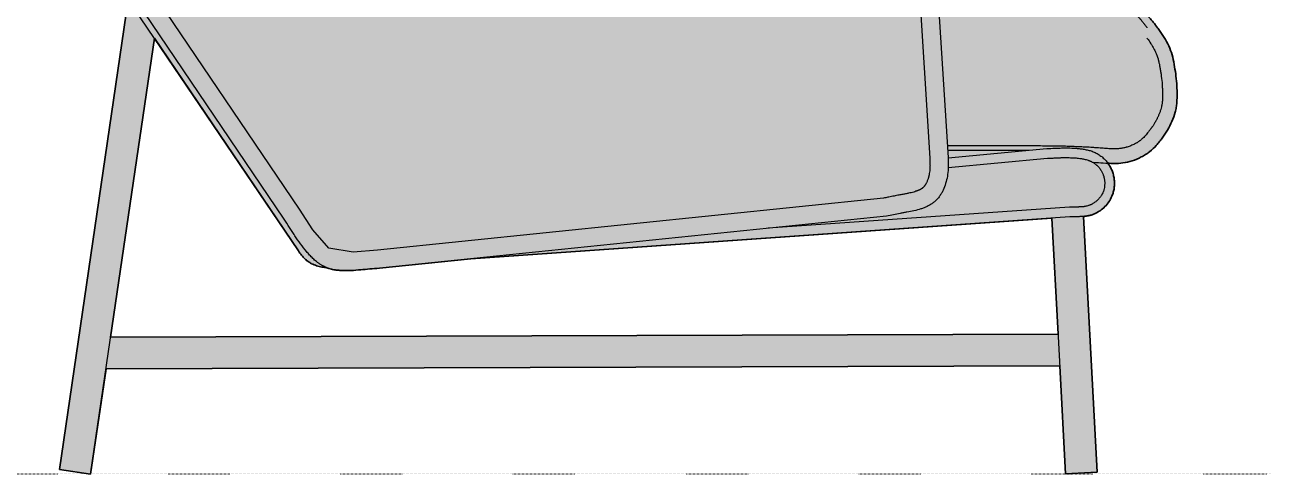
# Model space of a CAD drawing. Header units: millimetres. Extents: x 0 to 6384, y -1474 to 740.
# Drawn here: x 4526 to 5552, y 0 to 370 of the extents above; entities that cross this region are included whole.
import ezdxf

# ---------------------------------------------------------------- set-up
doc = ezdxf.new("R2010")
doc.units = ezdxf.units.MM
doc.linetypes.add('Dots', pattern=[1, 0, -1])
doc.layers.add('Blocks', color=7, linetype='Continuous')
doc.layers.add('Blocks$Fill', color=7, linetype='Continuous', true_color=0xffffff)
for name, color, linetype, lineweight, true_color in [('Blocks$Inner', 7, 'Continuous', 25, 0x007f00), ('Blocks$Outline', 7, 'Continuous', 35, 0xff3f3f), ('Groud', 7, 'Dots', 25, 0x243775)]:
    doc.layers.add(name, color=color, linetype=linetype, lineweight=lineweight, true_color=true_color)

# ---------------------------------------------------------------- blocks, each defined once
blk = doc.blocks.new('Lissoni Sofa Side')
at = {"layer": 'Blocks$Fill'}
h = blk.add_hatch(color=256, dxfattribs=at)
h.paths.add_polyline_path([(-858.3, 731.9), (-861.7, 733), (-865.1, 734.1), (-868.5, 735.1), (-872, 736), (-875.4, 736.8), (-878.9, 737.4), (-882.4, 738), (-885.9, 738.5), (-889.3, 738.9), (-892.8, 739.2), (-896.3, 739.4), (-899.8, 739.5), (-903.3, 739.5), (-905.1, 739.4), (-906.8, 739.3), (-908.6, 739.2), (-910.3, 739), (-912, 738.8), (-913.7, 738.5), (-914.6, 738.3), (-915.4, 738.2), (-916.2, 738), (-917.1, 737.8), (-917.9, 737.5), (-918.7, 737.3), (-919.4, 737), (-920.2, 736.8), (-921, 736.5), (-921.8, 736.2), (-922.5, 735.9), (-923.3, 735.5), (-924.8, 734.8), (-926.2, 734.1), (-938.6, 727.5), (-942.1, 725.6), (-943.8, 724.6), (-945.5, 723.4), (-946.4, 722.9), (-947.2, 722.3), (-948.1, 721.6), (-948.9, 721), (-949.7, 720.3), (-950.5, 719.6), (-951.3, 718.9), (-952.1, 718.1), (-952.8, 717.3), (-953.5, 716.5), (-954.2, 715.7), (-954.9, 714.9), (-955.5, 714), (-956.1, 713.1), (-956.7, 712.2), (-957.3, 711.3), (-957.9, 710.4), (-958.4, 709.4), (-958.9, 708.5), (-959.4, 707.6), (-959.8, 706.6), (-960.3, 705.7), (-960.7, 704.7), (-961.1, 703.8), (-961.5, 702.9), (-961.8, 701.9), (-962.1, 700.9), (-962.5, 700), (-962.8, 699), (-963, 698.1), (-963.3, 697.1), (-963.6, 696.1), (-964, 694.2), (-964.4, 692.3), (-964.7, 690.3), (-964.9, 688.3), (-965.1, 686.4), (-965.2, 684.4), (-965.3, 682.5), (-965.3, 680.6), (-965.2, 678.7), (-965.1, 676.8), (-964.9, 674.9), (-964.7, 673), (-964.4, 671.2), (-964.1, 669.4), (-963.7, 667.6), (-963.3, 665.8), (-962.8, 664.1), (-962.3, 662.4), (-961.3, 659), (-959, 652.3), (-951.7, 632.2), (-949.4, 625.4), (-947.3, 618.6), (-945.3, 611.8), (-943.5, 605), (-941.9, 598.2), (-940.3, 591.3), (-937.6, 577.3), (-930.3, 534.3), (-931.4, 534.3), (-943.3, 603), (-943.6, 604.1), (-943.9, 605.2), (-944.3, 606.3), (-944.7, 607.4), (-944.9, 608), (-945.1, 608.5), (-945.3, 609.1), (-945.6, 609.6), (-945.9, 610.2), (-946.1, 610.7), (-946.4, 611.2), (-946.7, 611.8), (-947, 612.3), (-947.3, 612.8), (-947.6, 613.3), (-947.9, 613.8), (-948.6, 614.8), (-949.3, 615.8), (-950, 616.6), (-950.7, 617.5), (-951.5, 618.3), (-951.8, 618.8), (-952.2, 619.2), (-952.6, 619.6), (-953, 619.9), (-953.4, 620.3), (-953.9, 620.7), (-954.3, 621.1), (-954.8, 621.4), (-955.3, 621.8), (-955.5, 622), (-955.8, 622.2), (-956, 622.3), (-956.3, 622.5), (-956.6, 622.7), (-956.9, 622.8), (-957.2, 623), (-957.4, 623.1), (-958, 623.4), (-958.6, 623.7), (-959.1, 623.9), (-959.6, 624.1), (-960, 624.2), (-960.3, 624.3), (-960.9, 624.5), (-961.5, 624.7), (-962.1, 624.8), (-962.6, 624.9), (-963.2, 625), (-963.8, 625.1), (-964.4, 625.2), (-965, 625.3), (-965.6, 625.3), (-966.2, 625.3), (-966.7, 625.3), (-967.3, 625.3), (-967.3, 625.3), (-967.4, 625.3), (-968.2, 625.3), (-968.9, 625.3), (-969.7, 625.2), (-970.8, 625.1), (-972, 625), (-974.2, 624.6), (-976.4, 624.2), (-977.5, 624), (-978.6, 623.7), (-979.6, 623.4), (-980.6, 623.2), (-981.6, 622.9), (-982.5, 622.5), (-983, 622.3), (-983.5, 622.1), (-984, 621.9), (-984.5, 621.7), (-985, 621.5), (-985.5, 621.2), (-986.1, 620.9), (-986.6, 620.6), (-986.9, 620.4), (-987.3, 620.2), (-987.5, 620), (-987.5, 620), (-987.8, 619.8), (-988.1, 619.5), (-988.4, 619.3), (-988.6, 619.2), (-988.7, 619), (-989, 618.8), (-989.1, 618.7), (-989.2, 618.6), (-989.3, 618.4), (-989.4, 618.3), (-989.6, 618.2), (-989.7, 618), (-989.8, 617.9), (-989.9, 617.8), (-990, 617.6), (-990.1, 617.5), (-990.2, 617.4), (-990.3, 617.2), (-990.3, 617.1), (-990.4, 616.9), (-990.5, 616.8), (-990.6, 616.6), (-990.7, 616.4), (-990.7, 616.3), (-990.8, 616.1), (-990.9, 616), (-990.9, 615.8), (-991, 615.6), (-991.1, 615.3), (-991.2, 615), (-991.3, 614.6), (-991.4, 614.3), (-991.5, 613.9), (-991.5, 613.6), (-991.6, 613.2), (-991.6, 612.9), (-991.7, 612.5), (-991.7, 612.2), (-991.7, 611.5), (-991.7, 610.8), (-991.8, 610.1), (-991.7, 608.8), (-991.3, 600.4), (-990.8, 592.8), (-964.5, 448.5), (-963.3, 443.4), (-962, 438.4), (-960.6, 433.4), (-959, 428.5), (-957.4, 423.6), (-956.5, 421.2), (-955.5, 418.8), (-954.5, 416.4), (-953.5, 414), (-951.3, 409.3), (-949, 404.7), (-946.6, 400.2), (-944.1, 395.6), (-941.4, 391.1), (-941.1, 390.6), (-997.7, 3.6), (-972, -0.2), (-959.3, 86.6), (-173.9, 89), (-169.2, 0), (-143.2, 1.4), (-154.5, 211.9), (-153.5, 212), (-152.8, 212.1), (-152.1, 212.2), (-151.4, 212.3), (-150.7, 212.5), (-150, 212.6), (-149.4, 212.8), (-148.7, 213), (-148.1, 213.2), (-147.4, 213.4), (-146.8, 213.6), (-146.1, 213.9), (-145.5, 214.1), (-144.9, 214.4), (-144.3, 214.7), (-143.7, 215), (-143.1, 215.3), (-142.5, 215.6), (-142, 216), (-141.4, 216.3), (-140.8, 216.7), (-140.3, 217.1), (-139.8, 217.5), (-139.2, 217.9), (-138.7, 218.3), (-138.2, 218.8), (-137.7, 219.2), (-137.2, 219.7), (-136.8, 220.1), (-136.3, 220.6), (-135.9, 221.1), (-135.5, 221.6), (-135.1, 222), (-134.7, 222.5), (-134.3, 223.1), (-133.9, 223.6), (-133.6, 224.1), (-133.2, 224.6), (-132.9, 225.2), (-132.5, 225.7), (-132.2, 226.3), (-131.9, 226.8), (-131.6, 227.4), (-131.4, 228), (-131.1, 228.6), (-130.8, 229.4), (-130.5, 230.2), (-130.2, 231.1), (-130, 231.5), (-129.9, 231.9), (-129.8, 232.3), (-129.7, 232.8), (-129.5, 233.6), (-129.4, 234.5), (-129.2, 235.3), (-129.1, 236.2), (-129, 237), (-129, 237.9), (-129, 238.7), (-129, 239.6), (-129, 240.4), (-129, 241.3), (-129.1, 242.1), (-129.2, 242.9), (-129.3, 243.8), (-129.5, 244.6), (-129.7, 245.5), (-129.9, 246.4), (-130.1, 247.2), (-130.4, 248), (-130.7, 248.9), (-131, 249.7), (-131.3, 250.5), (-131.7, 251.3), (-132.1, 252), (-132.5, 252.8), (-132.9, 253.5), (-133.3, 254.2), (-133.8, 254.9), (-134.4, 255.8), (-132, 255.7), (-129.6, 255.6), (-127.6, 255.6), (-125.7, 255.7), (-124.7, 255.8), (-123.8, 255.8), (-122.9, 255.9), (-121.9, 256.1), (-121, 256.2), (-120.1, 256.4), (-119.2, 256.5), (-118.3, 256.7), (-117.3, 257), (-116.4, 257.2), (-115.5, 257.5), (-114.5, 257.8), (-113.6, 258.1), (-112.6, 258.4), (-111.6, 258.8), (-110.7, 259.2), (-109.7, 259.6), (-108.8, 260), (-107.8, 260.5), (-106.9, 260.9), (-105.9, 261.4), (-105, 261.9), (-104.1, 262.4), (-103.3, 263), (-102.4, 263.5), (-101.6, 264.1), (-100.8, 264.7), (-100.1, 265.3), (-99.3, 265.9), (-98.6, 266.5), (-97.9, 267.2), (-97.2, 267.8), (-96.5, 268.5), (-95.8, 269.2), (-94.5, 270.5), (-93.3, 272), (-92.1, 273.5), (-90.9, 275), (-89.7, 276.5), (-88.5, 278.1), (-87.4, 279.7), (-86.3, 281.4), (-85.3, 283.1), (-84.3, 284.8), (-83.3, 286.6), (-82.5, 288.4), (-81.6, 290.2), (-80.9, 292.1), (-80.2, 294), (-79.8, 294.9), (-79.5, 295.9), (-79.2, 296.9), (-79, 297.8), (-78.7, 298.8), (-78.5, 299.8), (-78.3, 300.8), (-78.1, 301.7), (-78, 302.7), (-77.8, 303.7), (-77.7, 304.7), (-77.6, 305.7), (-77.5, 307.7), (-77.4, 309.7), (-77.4, 311.7), (-77.4, 313.6), (-77.5, 317.6), (-77.7, 321.5), (-78.1, 325.4), (-78.5, 329.4), (-79.1, 333.3), (-79.8, 337.2), (-80.5, 341.1), (-81, 343), (-81.2, 344), (-81.5, 344.9), (-81.8, 345.9), (-82.1, 346.8), (-82.4, 347.8), (-82.7, 348.7), (-83.1, 349.6), (-83.4, 350.5), (-83.8, 351.5), (-84.2, 352.4), (-84.6, 353.3), (-85.1, 354.2), (-86, 355.9), (-87, 357.7), (-88, 359.4), (-89.1, 361.1), (-90.2, 362.7), (-92.5, 366), (-94.5, 368.7), (-96.6, 371.4), (-97.6, 372.7), (-98.7, 374), (-99.9, 375.3), (-101, 376.5), (-102.3, 377.7), (-103.5, 378.8), (-104.8, 379.9), (-106.1, 381), (-107.4, 382.1), (-108.8, 383.1), (-110.2, 384.1), (-111.6, 385), (-113, 386), (-114.4, 386.9), (-117.3, 388.6), (-120.2, 390.3), (-123.2, 391.9), (-126.3, 393.3), (-129.4, 394.7), (-132.5, 396), (-135.7, 397.2), (-138.8, 398.3), (-142.1, 399.3), (-145.3, 400.2), (-148.6, 401), (-151.9, 401.8), (-155.2, 402.5), (-158.5, 403.1), (-161.9, 403.6), (-165.2, 404), (-168.6, 404.3), (-172, 404.6), (-175.4, 404.8), (-182.2, 405), (-188.9, 405.1), (-202.4, 404.9), (-209.1, 404.7), (-215.9, 404.4), (-222.6, 403.9), (-229.4, 403.2), (-236.1, 402.4), (-274.6, 396.5), (-280.2, 484.3), (-280.4, 487.2), (-280.6, 490.1), (-280.9, 492.9), (-281.3, 495.8), (-281.8, 498.6), (-282.4, 501.5), (-282.7, 502.9), (-283, 504.3), (-283.4, 505.7), (-283.8, 507.1), (-284.3, 508.5), (-284.7, 509.8), (-285.2, 511.2), (-285.8, 512.6), (-286.4, 513.9), (-287, 515.2), (-287.4, 515.9), (-287.7, 516.5), (-288.1, 517.2), (-288.5, 517.8), (-288.8, 518.4), (-289.2, 519), (-289.6, 519.6), (-290, 520.2), (-290.4, 520.8), (-290.9, 521.3), (-291.3, 521.9), (-291.8, 522.4), (-292.2, 522.9), (-292.7, 523.5), (-293.2, 524), (-293.8, 524.5), (-294.3, 525.1), (-294.9, 525.6), (-295.5, 526.1), (-296.2, 526.6), (-296.8, 527.1), (-297.5, 527.6), (-298.1, 528), (-298.8, 528.4), (-299.4, 528.8), (-300.1, 529.2), (-300.8, 529.6), (-301.4, 530), (-302.1, 530.3), (-302.8, 530.6), (-303.5, 530.9), (-304.2, 531.2), (-304.9, 531.5), (-305.6, 531.8), (-306.3, 532), (-307, 532.3), (-308.5, 532.7), (-309.9, 533.1), (-311.3, 533.4), (-312.7, 533.7), (-314.1, 534), (-315.5, 534.2), (-318.3, 534.6), (-321.1, 534.9), (-323.9, 535.2), (-329.4, 535.6), (-335.1, 535.8), (-338, 535.8), (-341.1, 535.8), (-731.5, 534.8), (-743.2, 566.1), (-763.8, 616.5), (-769.2, 629.2), (-772.1, 635.5), (-775.1, 641.9), (-778.3, 648.2), (-781.7, 654.4), (-785.2, 660.5), (-788.9, 666.3), (-792.8, 672), (-796.8, 677.5), (-800.8, 682.8), (-804.9, 687.8), (-817.6, 703.3), (-819.9, 705.9), (-821, 707.2), (-822.3, 708.5), (-823.5, 709.7), (-824.8, 710.9), (-826.1, 712.1), (-827.4, 713.3), (-830.2, 715.5), (-833, 717.8), (-835.8, 719.9), (-838.7, 722), (-840.2, 723.1), (-841.7, 724), (-843.3, 725), (-844.9, 725.9), (-846.5, 726.8), (-848.1, 727.6), (-849.7, 728.4), (-851.4, 729.1), (-853.1, 729.9), (-854.8, 730.6)], flags=0)
h.paths.add_polyline_path([(-180.4, 210.5), (-175.3, 115), (-955.5, 112.6), (-919.5, 358.7), (-800.9, 183.6), (-800.3, 182.7), (-799.6, 181.7), (-799, 180.8), (-798.3, 180), (-797.6, 179.2), (-796.9, 178.4), (-796.1, 177.6), (-795.7, 177.3), (-795.3, 176.9), (-794.9, 176.5), (-794.5, 176.2), (-794.1, 175.8), (-793.7, 175.5), (-793.3, 175.1), (-792.8, 174.8), (-792.4, 174.5), (-791.9, 174.2), (-791.4, 173.9), (-791, 173.6), (-790.5, 173.3), (-790, 173.1), (-789.4, 172.8), (-788.9, 172.6), (-788.4, 172.3), (-787.9, 172.1), (-787.4, 171.9), (-786.9, 171.7), (-785.9, 171.4), (-784.8, 171.1), (-783.8, 170.8), (-782.7, 170.5), (-781.6, 170.3), (-780.4, 170.1), (-779.3, 169.9), (-778.3, 169.8), (-777.4, 169.7), (-776.5, 169.4), (-775.7, 169.1), (-774.7, 168.8), (-773.7, 168.6), (-772.7, 168.3), (-771.7, 168.1), (-770.7, 167.9), (-769.7, 167.8), (-768.7, 167.7), (-767.7, 167.6), (-766.7, 167.5), (-765.7, 167.4), (-763.7, 167.4), (-761.7, 167.4), (-759.6, 167.4), (-757.5, 167.5), (-753.5, 167.7), (-734.2, 169.4), (-659, 177.1)], flags=0)
at = {"layer": 'Blocks$Inner'}
for p, q in [((-266, 252.2), (-184.2, 259.9)), ((-166.1, 219.5), (-414.1, 202.2)), ((-955.5, 112.6), (-175.3, 115)), ((-173.9, 89), (-959.3, 86.6))]:
    blk.add_line(p, q, dxfattribs=at)
for points in [[(-941.5, 519.3), (-340.9, 520.8), (-329.2, 520.5), (-317.5, 519.4), (-306.4, 515.5), (-299.4, 506.3), (-296.4, 495), (-295.1, 483.4), (-281, 259.9)], [(-735.7, 184.3), (-755.9, 182.6), (-775.9, 185.9), (-789, 201), (-799.9, 217.9), (-928.1, 407.5), (-940, 429.2), (-947.8, 452.7), (-952.1, 477.1), (-956.3, 501.5)], [(-280.2, 484.3), (-266, 260.6)], [(-941.1, 390.6), (-997.7, 3.6), (-972, -0.2), (-919.5, 358.7)], [(-800.9, 183.6), (-941.4, 391.1)], [(-812.5, 209.8), (-940.5, 399.1)], [(-266, 260.2), (-184.6, 267.9)], [(-319, 227), (-735.7, 184.3)], [(-316.7, 212.2), (-734.2, 169.4)], [(-165.8, 211.5), (-659, 177.1)], [(-180.4, 210.5), (-169.2, 0), (-143.2, 1.4), (-154.5, 211.9)]]:
    blk.add_lwpolyline(points, dxfattribs=at)
for points, knots in [([(-92.5, 366), (-93.1, 366.9), (-94.5, 368.7), (-96.6, 371.4), (-98.7, 374), (-101.8, 377.3), (-106, 381.1), (-113.3, 386.4), (-123.1, 392.1), (-139.7, 399.2), (-157.3, 403.4), (-175.4, 405), (-189, 405.1), (-202.4, 405), (-215.8, 404.5), (-229.4, 403.4), (-242.9, 401.6), (-256.2, 399.4), (-266.9, 397.6), (-273.3, 396.7), (-275.1, 396.4)], [1, 1, 1, 1, 1.0044643, 1.0089286, 1.0133929, 1.0178571, 1.0267857, 1.0357143, 1.0535714, 1.0714286, 1.1071429, 1.125, 1.1428571, 1.1607143, 1.1785714, 1.1964286, 1.2142857, 1.2321429, 1.25, 1.2575012, 1.2575012, 1.2575012, 1.2575012]), ([(-274.4, 392.9), (-273.8, 392.9), (-272.6, 393.1), (-270, 393.5), (-267.3, 393.9), (-264.7, 394.3), (-262, 394.7), (-258.8, 395.3), (-253.5, 396.1), (-248.3, 397), (-242.9, 397.8), (-238.9, 398.4), (-234.9, 398.9), (-230.9, 399.5), (-227.5, 399.8), (-224.9, 400.1), (-222.8, 400.3), (-220.7, 400.5), (-217.8, 400.7), (-212.7, 401), (-205.3, 401.3), (-198.7, 401.4), (-194.4, 401.5), (-191.6, 401.5), (-188.2, 401.5), (-184.1, 401.5), (-180.2, 401.4), (-176.3, 401.3), (-173.1, 401.1), (-170.4, 400.9), (-168.3, 400.7), (-166.3, 400.5), (-161.8, 399.9), (-155, 398.8), (-147.6, 396.9), (-142, 395.1), (-138, 393.7), (-134, 392.1), (-130.2, 390.4), (-126.6, 388.6), (-122.1, 386.1), (-118.3, 383.6), (-115.3, 381.4), (-114, 380.4), (-112.7, 379.3), (-111.5, 378.3), (-110.4, 377.3), (-109.5, 376.5), (-108.9, 375.8), (-108.5, 375.4), (-108.1, 375), (-107.4, 374.2), (-106.4, 372.9), (-105.3, 371.5), (-104.6, 370.5), (-104.1, 369.9), (-103.7, 369.4), (-103.2, 368.7), (-102.7, 368.1), (-102.3, 367.6), (-102.2, 367.3)], [-183.08366, -183.08366, -183.08366, -183.08366, -181.379729, -179.354247, -175.315312, -173.295844, -171.276376, -167.295277, -163.314178, -155.35198, -151.28047, -147.208961, -143.137451, -139.065942, -135.062659, -133.061018, -131.059377, -128.881772, -126.704166, -122.348955, -113.469424, -104.589894, -102.501453, -100.413012, -96.236129, -92.279132, -88.322136, -84.45772, -80.593305, -78.519236, -76.445166, -74.371097, -72.297027, -63.016145, -53.735263, -49.471845, -45.208426, -40.945007, -36.681588, -32.760934, -28.840281, -20.998973, -19.32189, -17.644807, -15.967723, -14.29064, -12.892165, -11.493689, -10.830054, -10.166419, -9.676588, -9.186757, -6.955333, -4.72391, -3.989056, -3.254202, -2.519348, -1.784494, -0.892247, 0, 0, 0, 0]), ([(-146, 256.6), (-143.5, 256.4), (-138, 256), (-129.4, 255.5), (-121.9, 255.8), (-114.6, 257.5), (-108, 260.2), (-103.2, 262.9), (-98.9, 266), (-95.3, 269.5), (-92, 273.4), (-88.9, 277.5), (-85.1, 283), (-81.5, 290.2), (-79.2, 296.5), (-78, 301.7), (-77.4, 307), (-77.3, 313.7), (-77.6, 321.5), (-78.5, 329.4), (-79.7, 337.2), (-81.3, 345), (-84.1, 352.5), (-87.9, 359.5), (-90.9, 363.8), (-92.5, 366)], [0.792581, 0.792581, 0.792581, 0.792581, 0.8020833, 0.8125, 0.8229167, 0.8333333, 0.84375, 0.8489583, 0.8541667, 0.8645833, 0.8697917, 0.875, 0.8854167, 0.8958333, 0.90625, 0.9114583, 0.9166667, 0.9270833, 0.9375, 0.9479167, 0.9583333, 0.96875, 0.9791667, 0.9895833, 1, 1, 1, 1]), ([(-102.2, 358.9), (-101, 357.3), (-99.7, 355.4), (-98.2, 353), (-97.5, 351.8), (-96.8, 350.6), (-95.9, 348.9), (-94.8, 346.7), (-94, 344.7), (-93.6, 343.4), (-93.4, 342.8), (-93.2, 342.2), (-93, 341.6), (-92.9, 341), (-92.7, 340.4), (-92.6, 339.8), (-92.4, 339), (-92.1, 337.9), (-91.9, 336.6), (-91.6, 335.2), (-91.4, 333.8), (-91.1, 332.2), (-90.8, 330.1), (-90.2, 326.2), (-89.7, 321.8), (-89.5, 317.3), (-89.4, 314.8), (-89.4, 313.1), (-89.4, 312.3), (-89.4, 311.5), (-89.4, 310.4), (-89.4, 309.1), (-89.5, 307.9), (-89.5, 306.9), (-89.6, 306.2), (-89.7, 305.5), (-89.8, 304.6), (-89.9, 303.8), (-90.1, 302.9), (-90.3, 301.7), (-90.8, 300), (-91.5, 298), (-92.1, 296.4), (-92.5, 295.3), (-93, 294.3), (-93.4, 293.3), (-93.9, 292.4), (-94.3, 291.5), (-94.8, 290.6), (-95.3, 289.7), (-95.9, 288.7), (-96.6, 287.6), (-97.2, 286.6), (-97.8, 285.8), (-98.3, 285.1), (-98.7, 284.5), (-99.1, 284), (-99.5, 283.4), (-100, 282.8), (-100.5, 282.1), (-101.1, 281.4), (-101.9, 280.4), (-102.9, 279.2), (-104.2, 277.7), (-105.3, 276.6), (-106.2, 275.8), (-106.9, 275.2), (-107.6, 274.6), (-108.3, 274.1), (-109, 273.6), (-109.6, 273.1), (-110.3, 272.7), (-111.2, 272.2), (-112.9, 271.3), (-114.8, 270.4), (-116.9, 269.6), (-118.1, 269.2), (-119.2, 268.9), (-120.1, 268.6), (-121.3, 268.3), (-122.8, 268.1), (-124.2, 267.9), (-125.7, 267.7), (-127.3, 267.6), (-129.1, 267.6), (-131.2, 267.6), (-133.5, 267.7), (-135.9, 267.9), (-138.3, 268.1), (-140.8, 268.2), (-142.9, 268.4), (-144.6, 268.5), (-146.3, 268.7), (-148.4, 268.8), (-151.7, 269), (-155.8, 269.2), (-160.1, 269.4), (-163.6, 269.5), (-166.4, 269.6), (-169.2, 269.7), (-175.4, 269.8), (-182.8, 269.9), (-191.4, 270), (-198.1, 270), (-205.2, 270), (-215, 270), (-224.9, 270), (-235, 270), (-242.8, 270), (-250.7, 270), (-258.5, 270), (-263.9, 270), (-266.6, 270), (-266.8, 270)], [-726.68162, -726.68162, -726.68162, -726.68162, -720.922317, -719.572778, -718.223239, -716.785262, -715.347286, -712.455026, -709.562767, -708.880572, -708.198377, -707.590266, -706.982154, -706.375703, -705.769253, -705.162802, -704.556352, -703.191522, -701.826692, -700.461863, -699.097033, -697.447519, -695.798005, -692.498976, -685.77591, -682.414377, -679.052844, -678.230881, -677.408917, -676.586953, -675.764989, -674.242331, -672.719674, -672.014324, -671.308974, -670.603624, -669.898274, -668.635091, -668.003499, -667.371908, -664.93018, -662.488453, -661.183589, -659.878725, -658.840033, -657.801341, -656.785097, -655.768853, -654.752609, -653.736365, -652.516763, -651.297161, -650.077559, -648.857957, -648.195468, -647.532979, -646.87049, -646.208, -645.338341, -644.468681, -643.599021, -642.729361, -640.712812, -638.696263, -636.858779, -635.940038, -635.021296, -634.172001, -633.322705, -632.47341, -631.624115, -630.842624, -630.061132, -628.49815, -625.232157, -623.59916, -621.966164, -621.201532, -620.4369, -618.907636, -617.490301, -616.072966, -614.562132, -613.051297, -611.111648, -609.172, -606.739396, -604.306793, -601.87419, -599.441586, -596.868523, -595.581991, -594.295459, -591.768257, -589.241055, -584.336428, -579.431801, -576.603205, -573.774608, -570.946012, -568.117415, -555.215844, -548.765058, -542.314272, -534.98143, -527.648589, -512.982905, -505.154697, -497.326488, -489.498279, -481.67007, -473.809286, -473.391391, -473.391391, -473.391391, -473.391391]), ([(-184.6, 267.9), (-182.5, 267.9), (-179.2, 268.1), (-174.4, 268.3), (-169.7, 268.4), (-165.1, 268.4), (-160.5, 268.1), (-157.2, 267.8), (-153.9, 267.3), (-150.6, 266.6), (-147.3, 265.7), (-143.9, 264.2), (-140.8, 262.3), (-138.1, 260.1), (-135.8, 257.7), (-133.7, 255), (-132, 252.1), (-130.6, 248.9), (-129.6, 245.5), (-129, 242.1), (-128.9, 238.7), (-129.1, 235.4), (-129.8, 231.9), (-131.2, 228), (-133.4, 224), (-136.6, 220), (-140.8, 216.5), (-144.6, 214.4), (-148, 213.1), (-150.7, 212.4), (-153, 212.1), (-155, 211.9), (-156.3, 211.8), (-157.5, 211.8), (-158.7, 211.7), (-159.7, 211.7), (-160.7, 211.7), (-161.9, 211.6), (-163.6, 211.5), (-164.9, 211.5), (-165.8, 211.5)], [1, 1, 1, 1, 1.055556, 1.083333, 1.111111, 1.166667, 1.194444, 1.222222, 1.25, 1.277778, 1.305556, 1.333333, 1.361111, 1.388889, 1.416667, 1.444444, 1.472222, 1.5, 1.527778, 1.555556, 1.583333, 1.611111, 1.638889, 1.666667, 1.708333, 1.75, 1.791667, 1.833333, 1.854167, 1.875, 1.895833, 1.90625, 1.916667, 1.927083, 1.9375, 1.947917, 1.958333, 1.96875, 1.979167, 2, 2, 2, 2]), ([(-281, 259.9), (-281, 259.6), (-281, 258.7), (-280.9, 257.5), (-280.9, 256.2), (-280.9, 255), (-280.8, 253.8), (-280.9, 252.9), (-280.9, 252.2), (-280.9, 251.7), (-280.9, 251.1), (-281, 250.1), (-281.2, 248.5), (-281.5, 246.8), (-281.7, 245.6), (-281.9, 245), (-282, 244.4), (-282.1, 243.9), (-282.3, 243.4), (-282.5, 242.8), (-283, 241.5), (-283.5, 240.2), (-284.1, 239.1), (-284.4, 238.6), (-284.7, 238.1), (-285, 237.6), (-285.3, 237.1), (-285.6, 236.8), (-285.8, 236.5), (-285.9, 236.4), (-286.1, 236.2), (-286.3, 236), (-286.5, 235.8), (-286.7, 235.6), (-287, 235.4), (-287.2, 235.2), (-287.3, 235.1), (-287.4, 235), (-287.6, 234.9), (-287.7, 234.8), (-287.9, 234.7), (-288.1, 234.6), (-288.3, 234.4), (-288.6, 234.3), (-289, 234), (-289.6, 233.8), (-290.2, 233.5), (-290.7, 233.2), (-291.2, 233.1), (-291.6, 232.9), (-292, 232.8), (-292.8, 232.5), (-294.3, 232), (-296.3, 231.5), (-298.1, 231.1), (-299.7, 230.8), (-301.1, 230.5), (-302.5, 230.3), (-304, 230), (-305.6, 229.7), (-307.4, 229.4), (-309.4, 229), (-312.2, 228.4), (-315.4, 227.8), (-317.9, 227.3), (-319, 227)], [1095.230747, 1095.230747, 1095.230747, 1095.230747, 1096.310754, 1097.726781, 1098.98246, 1100.238139, 1101.330939, 1102.423738, 1102.958917, 1103.494096, 1104.029276, 1104.564455, 1106.704313, 1108.84417, 1109.580761, 1110.317351, 1110.835105, 1111.352858, 1111.858443, 1112.364029, 1113.482772, 1115.960914, 1116.548243, 1117.135571, 1117.73045, 1118.325329, 1118.864214, 1119.403099, 1119.641716, 1119.880333, 1120.118951, 1120.357568, 1120.665783, 1120.973997, 1121.282212, 1121.590427, 1121.7466, 1121.902773, 1122.058946, 1122.215119, 1122.448112, 1122.681105, 1122.914099, 1123.147092, 1123.742526, 1124.337961, 1125.031671, 1125.725381, 1126.117601, 1126.509821, 1126.96356, 1127.417299, 1129.328113, 1131.369821, 1133.665025, 1135.002702, 1136.340378, 1137.790441, 1139.240504, 1140.921898, 1142.603292, 1144.778541, 1146.95379, 1151.166728, 1154.605335, 1154.605335, 1154.605335, 1154.605335]), ([(-266, 260.6), (-266, 259.8), (-265.9, 258.2), (-265.9, 255.7), (-265.8, 252.9), (-266, 248.6), (-266.7, 243.5), (-268.3, 237.7), (-270.1, 233.2), (-272, 229.9), (-273.5, 227.8), (-274.9, 226.2), (-276, 225), (-277.1, 224.1), (-278.2, 223.2), (-279.3, 222.3), (-280.6, 221.6), (-281.8, 220.9), (-283.5, 220), (-285.8, 219), (-289.3, 217.8), (-294, 216.6), (-298.9, 215.6), (-302.7, 215), (-306.2, 214.3), (-310.8, 213.4), (-314.7, 212.6), (-316.7, 212.2)], [3, 3, 3, 3, 3.035714, 3.071429, 3.107143, 3.142857, 3.214286, 3.285714, 3.357143, 3.392857, 3.428571, 3.446429, 3.464286, 3.482143, 3.5, 3.517857, 3.535714, 3.553571, 3.571429, 3.607143, 3.642857, 3.714286, 3.785714, 3.821429, 3.857143, 3.928571, 4, 4, 4, 4]), ([(-266.4, 266.4), (-258, 266.4), (-244.3, 266.5), (-225.4, 266.5), (-211.4, 266.5), (-202.8, 266.5), (-199.4, 266.5)], [0.63363617, 0.63363617, 0.63363617, 0.63363617, 0.66666667, 0.6875, 0.70833333, 0.72149164, 0.72149164, 0.72149164, 0.72149164]), ([(-184.2, 259.9), (-182.9, 259.9), (-180.4, 260), (-177.5, 260.2), (-175.3, 260.3), (-174.1, 260.3), (-172.8, 260.4), (-171, 260.4), (-168.8, 260.4), (-166.3, 260.4), (-163.9, 260.3), (-161.7, 260.2), (-159.6, 260), (-157.9, 259.8), (-156.6, 259.6), (-155.7, 259.5), (-154.7, 259.3), (-153.6, 259.1), (-152.2, 258.8), (-150.9, 258.4), (-149.9, 258), (-149.2, 257.7), (-148.5, 257.5), (-147.6, 257), (-146.6, 256.4), (-145.4, 255.6), (-144.4, 254.9), (-143.7, 254.3), (-142.6, 253.3), (-141.5, 252), (-140.4, 250.5), (-139.7, 249.3), (-139.1, 248.2), (-138.6, 247.1), (-138.2, 246.1), (-137.9, 245.4), (-137.7, 244.6), (-137.4, 243.6), (-137.2, 242.4), (-137, 241.1), (-137, 239.8), (-137, 238.5), (-137.1, 236.8), (-137.3, 235.2), (-137.6, 234), (-137.9, 233.1), (-138.3, 232), (-139, 230.6), (-139.7, 229.3), (-140.5, 228.1), (-141.7, 226.6), (-143, 225.2), (-144.4, 224), (-145.9, 222.9), (-147.2, 222.2), (-148.3, 221.6), (-149, 221.4), (-149.6, 221.1), (-150.5, 220.8), (-151.7, 220.5), (-152.9, 220.2), (-153.8, 220), (-154.5, 220), (-155, 219.9), (-155.3, 219.9), (-155.6, 219.9), (-156.1, 219.8), (-156.7, 219.8), (-157.5, 219.8), (-158, 219.8), (-158.6, 219.7), (-159.2, 219.7), (-159.8, 219.7), (-160.3, 219.7), (-160.7, 219.7), (-161.1, 219.7), (-161.5, 219.6), (-162.1, 219.6), (-162.7, 219.6), (-163.3, 219.6), (-164.1, 219.5), (-164.9, 219.5), (-165.6, 219.5), (-166, 219.5), (-166.1, 219.5)], [82.200651, 82.200651, 82.200651, 82.200651, 85.870352, 89.820537, 91.04328, 92.266022, 93.591628, 94.917234, 97.559622, 100.20201, 102.454293, 104.706576, 106.758309, 108.810042, 109.79442, 110.778797, 111.679135, 112.579473, 114.251368, 115.923264, 116.694499, 117.465734, 118.193572, 118.921411, 120.380126, 121.838841, 123.289322, 124.002985, 124.716648, 127.60291, 129.028483, 130.454055, 131.679843, 132.905631, 134.104215, 134.703508, 135.3028, 136.556863, 137.810927, 139.090739, 140.37055, 141.694528, 143.018505, 145.592927, 146.271522, 146.950118, 148.393311, 149.869127, 151.344943, 152.824304, 154.303666, 157.215186, 158.566919, 159.918652, 162.487109, 163.13005, 163.772991, 164.476887, 165.180783, 166.651619, 168.122455, 168.870554, 169.618654, 169.985683, 170.352712, 170.603823, 170.854934, 171.956853, 172.507812, 173.058772, 173.656662, 174.254552, 174.852442, 175.450332, 175.735708, 176.021085, 176.591839, 177.146434, 177.701028, 178.377248, 179.053468, 179.987541, 180.921613, 181.142403, 181.142403, 181.142403, 181.142403]), ([(-734.2, 169.4), (-736.9, 169.1), (-742.2, 168.7), (-749.5, 168), (-756.1, 167.5), (-761.7, 167.3), (-765.8, 167.4), (-769, 167.7), (-771.7, 168.1), (-773.7, 168.5), (-775.7, 169.1), (-777.4, 169.7), (-778.9, 170.3), (-780.5, 171.1), (-782.3, 172.1), (-784.3, 173.4), (-786.6, 175.2), (-789, 177.4), (-791.7, 180.2), (-795, 183.9), (-799.2, 189.4), (-803.1, 195), (-806, 199.5), (-808.9, 204), (-811.1, 207.4), (-812.5, 209.8)], [5, 5, 5, 5, 5.083333, 5.166667, 5.25, 5.291667, 5.333333, 5.375, 5.395833, 5.416667, 5.4375, 5.458333, 5.46875, 5.479167, 5.5, 5.520833, 5.541667, 5.583333, 5.625, 5.666667, 5.75, 5.833333, 5.875, 5.916667, 6, 6, 6, 6]), ([(-777.4, 169.7), (-778, 169.8), (-779.4, 169.9), (-781.6, 170.3), (-783.8, 170.8), (-785.9, 171.4), (-787.9, 172.1), (-790, 173), (-792, 174.2), (-793.7, 175.4), (-795.4, 176.9), (-796.9, 178.4), (-798.7, 180.5), (-800.1, 182.3), (-800.9, 183.6)], [0.3550267, 0.3550267, 0.3550267, 0.3550267, 0.4, 0.45, 0.5, 0.55, 0.6, 0.65, 0.7, 0.75, 0.8, 0.85, 0.9, 1, 1, 1, 1])]:
    blk.add_open_spline(points, degree=3, knots=knots, dxfattribs=at)
at = {"layer": 'Blocks$Outline'}
for points in [[(-941.1, 390.6), (-997.7, 3.6)], [(-955.5, 112.6), (-919.5, 358.7)], [(-919.5, 358.7), (-800.9, 183.6)], [(-659, 177.1), (-180.4, 210.5)], [(-180.4, 210.5), (-175.3, 115)], [(-143.2, 1.4), (-154.5, 211.9)], [(-734.2, 169.4), (-659, 177.1)], [(-175.3, 115), (-955.5, 112.6)], [(-972, -0.2), (-959.3, 86.6)], [(-959.3, 86.6), (-173.9, 89)], [(-173.9, 89), (-169.2, 0)], [(-997.7, 3.6), (-972, -0.2)], [(-169.2, 0), (-143.2, 1.4)]]:
    blk.add_lwpolyline(points, dxfattribs=at)
for points, knots in [([(-92.5, 366), (-93.1, 366.9), (-94.5, 368.7), (-96.6, 371.4), (-98.7, 374), (-101.8, 377.3), (-106, 381.1), (-113.3, 386.4), (-123.1, 392.1), (-139.7, 399.2), (-157.3, 403.4), (-175.4, 405), (-189, 405.1), (-202.4, 405), (-215.8, 404.5), (-229.4, 403.4), (-242.9, 401.6), (-256.2, 399.4), (-266.8, 397.7), (-272.9, 396.7), (-274.6, 396.5)], [0, 0, 0, 0, 0.0044643, 0.0089286, 0.0133929, 0.0178571, 0.0267857, 0.0357143, 0.0535714, 0.0714286, 0.1071429, 0.125, 0.1428571, 0.1607143, 0.1785714, 0.1964286, 0.2142857, 0.2321429, 0.25, 0.2567961, 0.2567961, 0.2567961, 0.2567961]), ([(-134.4, 255.8), (-132.8, 255.7), (-128.3, 255.5), (-121.9, 255.8), (-114.6, 257.5), (-108, 260.2), (-103.2, 262.9), (-98.9, 266), (-95.3, 269.5), (-92, 273.4), (-88.9, 277.5), (-85.1, 283), (-81.5, 290.2), (-79.2, 296.5), (-78, 301.7), (-77.4, 307), (-77.3, 313.7), (-77.6, 321.5), (-78.5, 329.4), (-79.7, 337.2), (-81.3, 345), (-84.1, 352.5), (-87.9, 359.5), (-90.9, 363.8), (-92.5, 366)], [0.8066814, 0.8066814, 0.8066814, 0.8066814, 0.8125, 0.8229167, 0.8333333, 0.84375, 0.8489583, 0.8541667, 0.8645833, 0.8697917, 0.875, 0.8854167, 0.8958333, 0.90625, 0.9114583, 0.9166667, 0.9270833, 0.9375, 0.9479167, 0.9583333, 0.96875, 0.9791667, 0.9895833, 1, 1, 1, 1]), ([(-154.5, 211.9), (-154.2, 211.9), (-152.9, 212.1), (-150.7, 212.4), (-148, 213.1), (-144.6, 214.4), (-140.8, 216.5), (-136.6, 220), (-133.4, 224), (-131.2, 228), (-129.8, 231.9), (-129.1, 235.4), (-128.9, 238.7), (-129, 242.1), (-129.6, 245.5), (-130.6, 248.9), (-132, 252.1), (-133.3, 254.3), (-134.2, 255.5), (-134.4, 255.8)], [-0.902947, -0.902947, -0.902947, -0.902947, -0.8958333, -0.875, -0.8541667, -0.8333333, -0.7916667, -0.75, -0.7083333, -0.6666667, -0.6388889, -0.6111111, -0.5833333, -0.5555556, -0.5277778, -0.5, -0.4722222, -0.4444444, -0.4359417, -0.4359417, -0.4359417, -0.4359417]), ([(-800.9, 183.6), (-800.1, 182.3), (-798.7, 180.5), (-796.9, 178.4), (-795.4, 176.9), (-793.7, 175.4), (-792, 174.2), (-790, 173), (-787.9, 172.1), (-785.9, 171.4), (-783.8, 170.8), (-781.6, 170.3), (-779.4, 169.9), (-778, 169.8), (-777.4, 169.7)], [-1, -1, -1, -1, -0.9, -0.85, -0.8, -0.75, -0.7, -0.65, -0.6, -0.55, -0.5, -0.45, -0.4, -0.3550267, -0.3550267, -0.3550267, -0.3550267]), ([(-777.4, 169.7), (-776.8, 169.5), (-775.6, 169.1), (-773.7, 168.5), (-771.7, 168.1), (-769, 167.7), (-765.8, 167.4), (-761.7, 167.3), (-756.1, 167.5), (-749.5, 168), (-742.2, 168.7), (-736.9, 169.1), (-734.2, 169.4)], [-0.4542357, -0.4542357, -0.4542357, -0.4542357, -0.4375, -0.4166667, -0.3958333, -0.375, -0.3333333, -0.2916667, -0.25, -0.1666667, -0.0833333, 0, 0, 0, 0])]:
    blk.add_open_spline(points, degree=3, knots=knots, dxfattribs=at)

msp = doc.modelspace()

# ---------------------------------------------------------------- linework, layer by layer
at = {"layer": 'Groud'}
msp.add_lwpolyline([(4412.6, 0), (5551.7, 0)], dxfattribs=at)

# ---------------------------------------------------------------- block references
at = {"layer": 'Blocks'}
msp.add_blockref('Lissoni Sofa Side', (5551.7, 0), dxfattribs=at)

doc.saveas('drawing.dxf')
